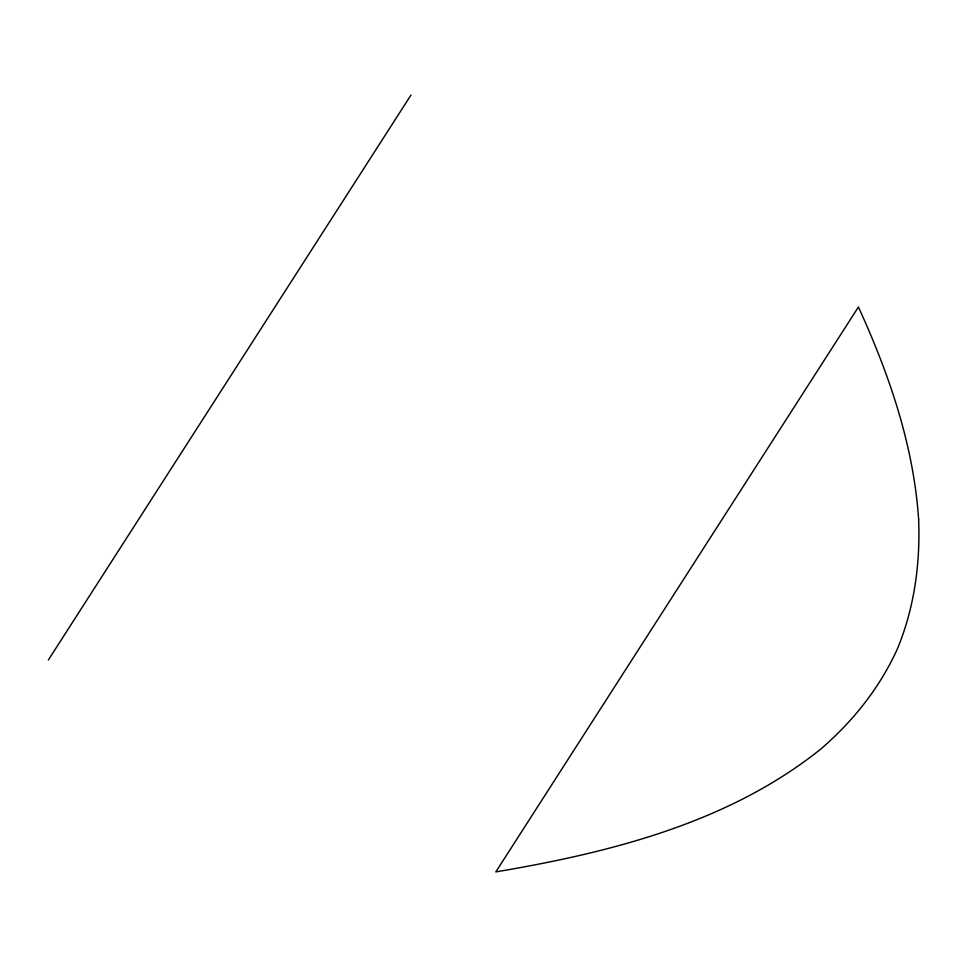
<?xml version="1.0" encoding="UTF-8"?>
<svg xmlns="http://www.w3.org/2000/svg" width="967" height="967" viewBox="0 0 967 967"><rect width="100%" height="100%" fill="white"/><g stroke="black" fill="none" stroke-linecap="round" stroke-linejoin="round"><path stroke-width="1.45" d="M48.35 660.002L410.951 95.092M918.65 519.666C920.354 563.374 914.395 607.276 897.811 647.914C880.2 687.307 853.051 721.394 820.391 749.377C728.091 823.086 610.056 852.543 495.817 871.908L858.418 306.998C889.144 374.241 913.706 445.4 918.65 519.666"/></g></svg>
